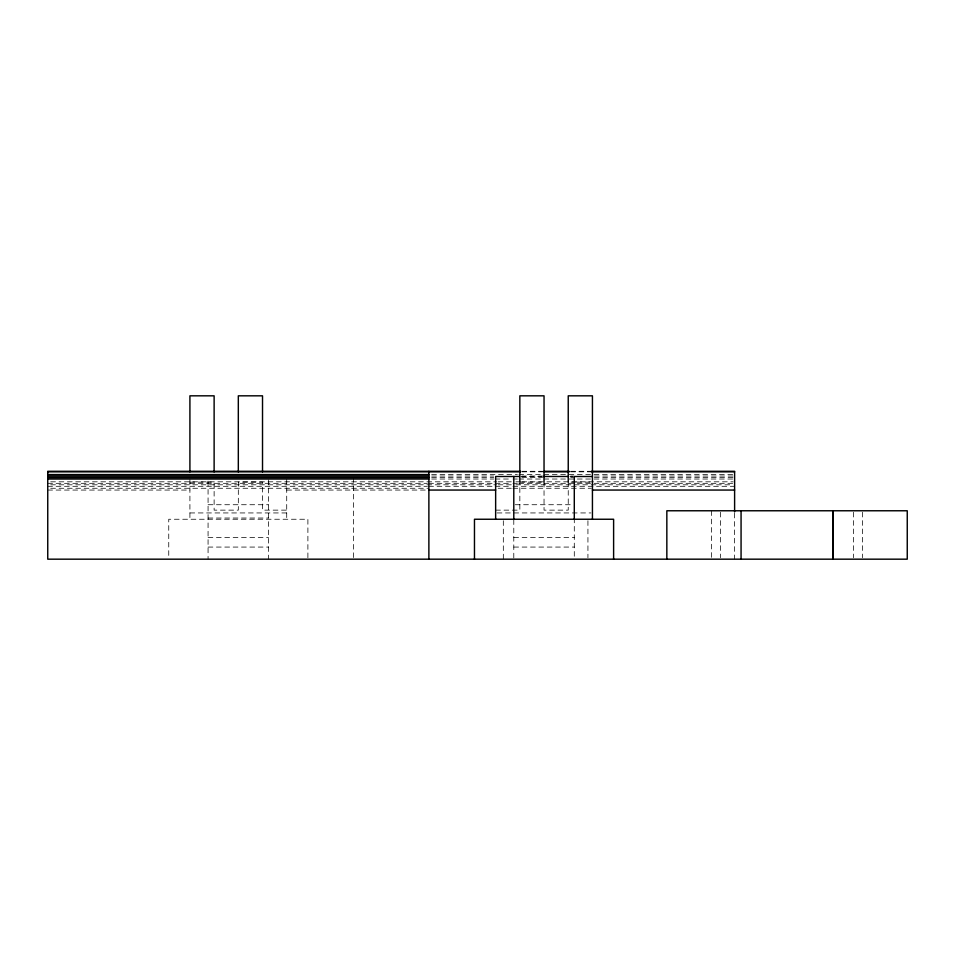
<?xml version="1.0" encoding="UTF-8"?>
<svg xmlns="http://www.w3.org/2000/svg" width="955" height="955" viewBox="0 0 955 955"><rect width="100%" height="100%" fill="white"/><g stroke="black" fill="none" stroke-linecap="round" stroke-linejoin="round"><path stroke-width="0.72" stroke-dasharray="4.78 3.58" d="M521.836 471.293L542.559 471.293M570.684 471.293L591.408 471.293M521.836 471.842L542.559 471.842M570.684 471.842L591.408 471.842M431.672 474.551L517.395 474.551M518.875 474.551L734.61 474.551M431.672 476.044L493.711 476.044M521.836 476.044L542.559 476.044M570.684 476.044L573.645 476.044M594.368 476.044L734.61 476.044M520.952 476.485L541.807 476.485M570.099 476.485L573.084 476.485M431.672 477.536L493.711 477.536M521.836 477.536L542.559 477.536M570.684 477.536L573.645 477.536M594.368 477.536L734.61 477.536M431.672 479.028L493.711 479.028M495.191 479.028L511.474 479.028M512.954 479.028L517.395 479.028M518.875 479.028L734.61 479.028M50.699 481.821L496.672 481.821M498.152 481.821L514.435 481.821M515.915 481.821L520.356 481.821M521.836 481.821L733.13 481.821M189.914 482.144L214.123 482.144L214.123 510.137L238.32 510.137L238.32 482.144L262.518 482.144L262.518 510.137L286.715 510.137M519.842 482.144L542.619 482.144M571.09 482.144L575.352 482.144M576.784 482.144L591.038 482.144M47.75 483.314L427.41 483.314M428.723 483.314L493.711 483.314M495.191 483.314L511.474 483.314M512.954 483.314L517.395 483.314M518.875 483.314L734.61 483.314M50.699 484.806L496.672 484.806M498.152 484.806L514.435 484.806M515.915 484.806L733.13 484.806M47.75 486.298L427.41 486.298M428.723 486.298L493.711 486.298M495.191 486.298L511.474 486.298M512.954 486.298L734.61 486.298M50.699 488.256L428.879 488.256M498.152 488.256L511.474 488.256M512.954 488.256L591.408 488.256M47.75 490.058L189.914 490.058M286.715 490.058L427.41 490.058M208.071 504.729L268.57 504.729M515.27 504.729L572.809 504.729M495.645 510.137L519.842 510.137L519.842 483.636M189.914 512.942L286.715 512.942M497.125 512.942L590.942 512.942M208.071 518.028L268.57 518.028M208.071 537.39L268.57 537.39M513.79 537.39L574.289 537.39M208.071 547.072L268.57 547.072M513.79 547.072L574.289 547.072M862.592 512.238L862.592 557.708M853.591 512.238L853.591 557.708M734.61 513.169L734.61 559.176M720.5 512.238L720.5 557.708M711.499 510.77L711.499 557.708M587.934 520.726L587.934 557.696M574.289 518.028L574.289 559.176M568.237 482.144L568.237 510.137L544.04 510.137L544.04 482.144M513.79 519.759L513.79 559.176M503.321 520.726L503.321 559.176M353.469 477.536L353.469 557.696M307.892 557.696L307.892 519.245L168.749 519.245L168.749 557.696M286.715 479.362L286.715 519.245M268.57 479.852L268.57 559.176M208.071 481.117L208.071 559.176M189.914 479.362L189.914 519.245"/><path stroke-width="1.43" d="M833.238 512.238L833.023 559.176L833.023 510.77M520.356 471.293L47.75 471.293L47.75 559.176L907.25 559.176L907.25 510.77L666.841 510.77L666.841 559.176M544.04 471.293L569.204 471.293M591.408 471.293L734.61 471.293L734.61 511.952M47.75 471.842L520.356 471.842M544.04 471.842L569.204 471.842M591.408 471.842L734.61 471.842M47.75 474.551L428.879 474.551M47.75 476.044L428.879 476.044M519.472 476.485L495.645 476.509L495.645 519.245M543.3 476.485L568.607 476.485M592.434 476.509L574.289 476.509L574.289 519.245M47.75 477.536L428.879 477.536M47.75 479.028L428.879 479.028M428.723 490.058L495.645 490.058M592.434 490.058L734.61 490.058M741.068 510.77L741.068 559.176M613.611 559.176L613.611 519.245L474.468 519.245L474.468 559.176M592.434 519.245L592.434 395.824L568.237 395.824L568.237 482.144M544.04 482.144L544.04 395.824L519.842 395.824L519.842 482.144M513.79 476.509L513.79 519.245M428.879 471.293L428.879 559.176M262.518 471.901L262.518 395.824L238.32 395.824L238.32 471.901M214.123 471.901L214.123 395.824L189.914 395.824L189.914 471.901"/></g></svg>
